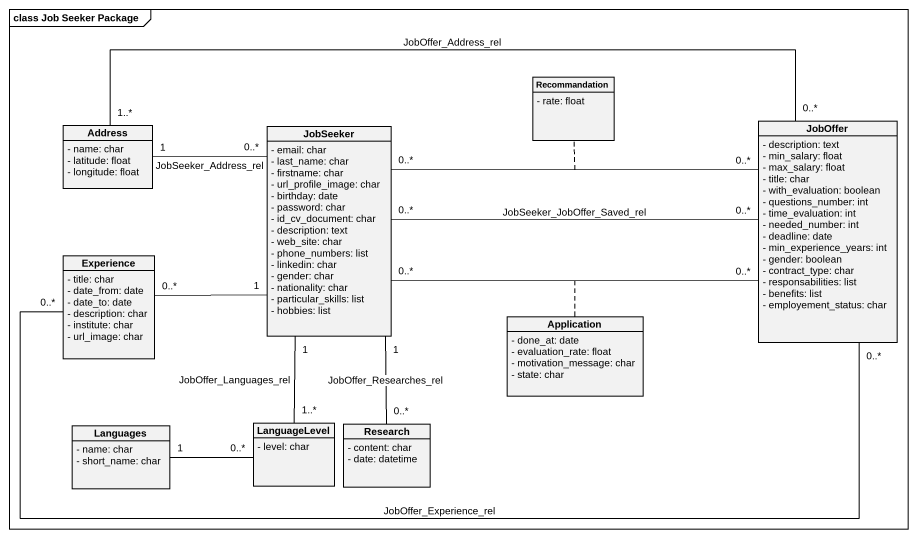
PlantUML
@startuml
mainframe class Job Seeker Package
hide circle
hide empty members
skinparam classAttributeIconSize 0
class Recommandation {
  - rate: float
}
class Address {
  - name: char
  - latitude: float
  - longitude: float
}
class JobSeeker {
  - email: char
  - last_name: char
  - firstname: char
  - url_profile_image: char
  - birthday: date
  - password: char
  - id_cv_document: char
  - description: text
  - web_site: char
  - phone_numbers: list
  - linkedin: char
  - gender: char
  - nationality: char
  - particular_skills: list
  - hobbies: list
}
class JobOffer {
  - description: text
  - min_salary: float
  - max_salary: float
  - title: char
  - with_evaluation: boolean
  - questions_number: int
  - time_evaluation: int
  - needed_number: int
  - deadline: date
  - min_experience_years: int
  - gender: boolean
  - contract_type: char
  - responsabilities: list
  - benefits: list
  - employement_status: char
}
class Experience {
  - title: char
  - date_from: date
  - date_to: date
  - description: char
  - institute: char
  - url_image: char
}
class Application {
  - done_at: date
  - evaluation_rate: float
  - motivation_message: char
  - state: char
}
class Languages {
  - name: char
  - short_name: char
}
class LanguageLevel {
  - level: char
}
class Research {
  - content: char
  - date: datetime
}
Address "1..*" -right- "0..*" JobOffer : JobOffer_Address_rel
JobSeeker "0..*" -left- "1" Address : JobSeeker_Address_rel
JobSeeker "0..*" -right- "0..*" JobOffer : JobSeeker_JobOffer_Saved_rel
JobOffer "0..*" -left- "0..*" JobSeeker
(JobOffer, JobSeeker) .. Application
JobOffer "0..*" -left- "0..*" JobSeeker
(JobOffer, JobSeeker) .. Recommandation
Experience "0..*" -right- "1" JobSeeker
Experience "0..*" -right- "0..*" JobOffer : JobOffer_Experience_rel
LanguageLevel "1..*" -up- "1" JobSeeker : JobOffer_Languages_rel
LanguageLevel "0..*" -left- "1" Languages
Research "0..*" -up- "1" JobSeeker : JobOffer_Researches_rel
@enduml
